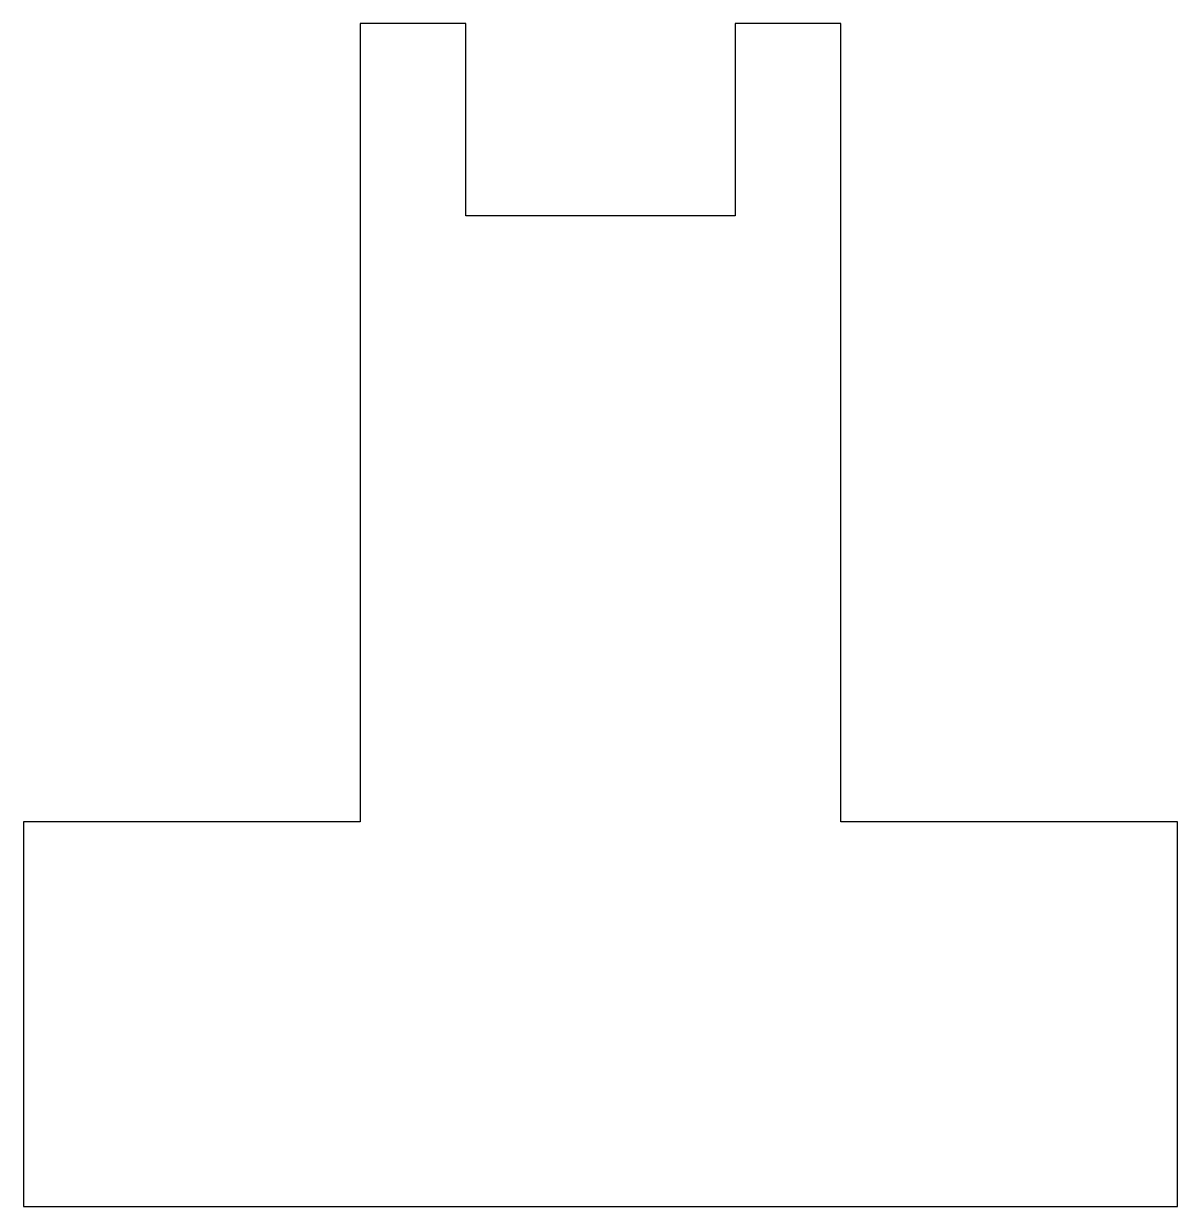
# Model space of a CAD drawing. Extents: x -30 to 30, y 0 to 61.5.
import ezdxf

# ---------------------------------------------------------------- set-up
doc = ezdxf.new("R2010")
doc.units = 0

msp = doc.modelspace()

# ---------------------------------------------------------------- linework, layer by layer
at = {"color": 7, "linetype": 'CONTINUOUS'}
for p, q in [((-7, 61.5), (-12.5, 61.5)), ((-12.5, 61.5), (-12.5, 20)), ((-7, 51.5), (-7, 61.5)), ((12.5, 61.5), (7, 61.5)), ((7, 61.5), (7, 51.5)), ((12.5, 20), (12.5, 61.5)), ((7, 51.5), (-7, 51.5)), ((-12.5, 20), (-30, 20)), ((-30, 20), (-30, 0)), ((30, 20), (12.5, 20)), ((30, 0), (30, 20)), ((-30, 0), (30, 0))]:
    msp.add_line(p, q, dxfattribs=at)

doc.saveas('drawing.dxf')
